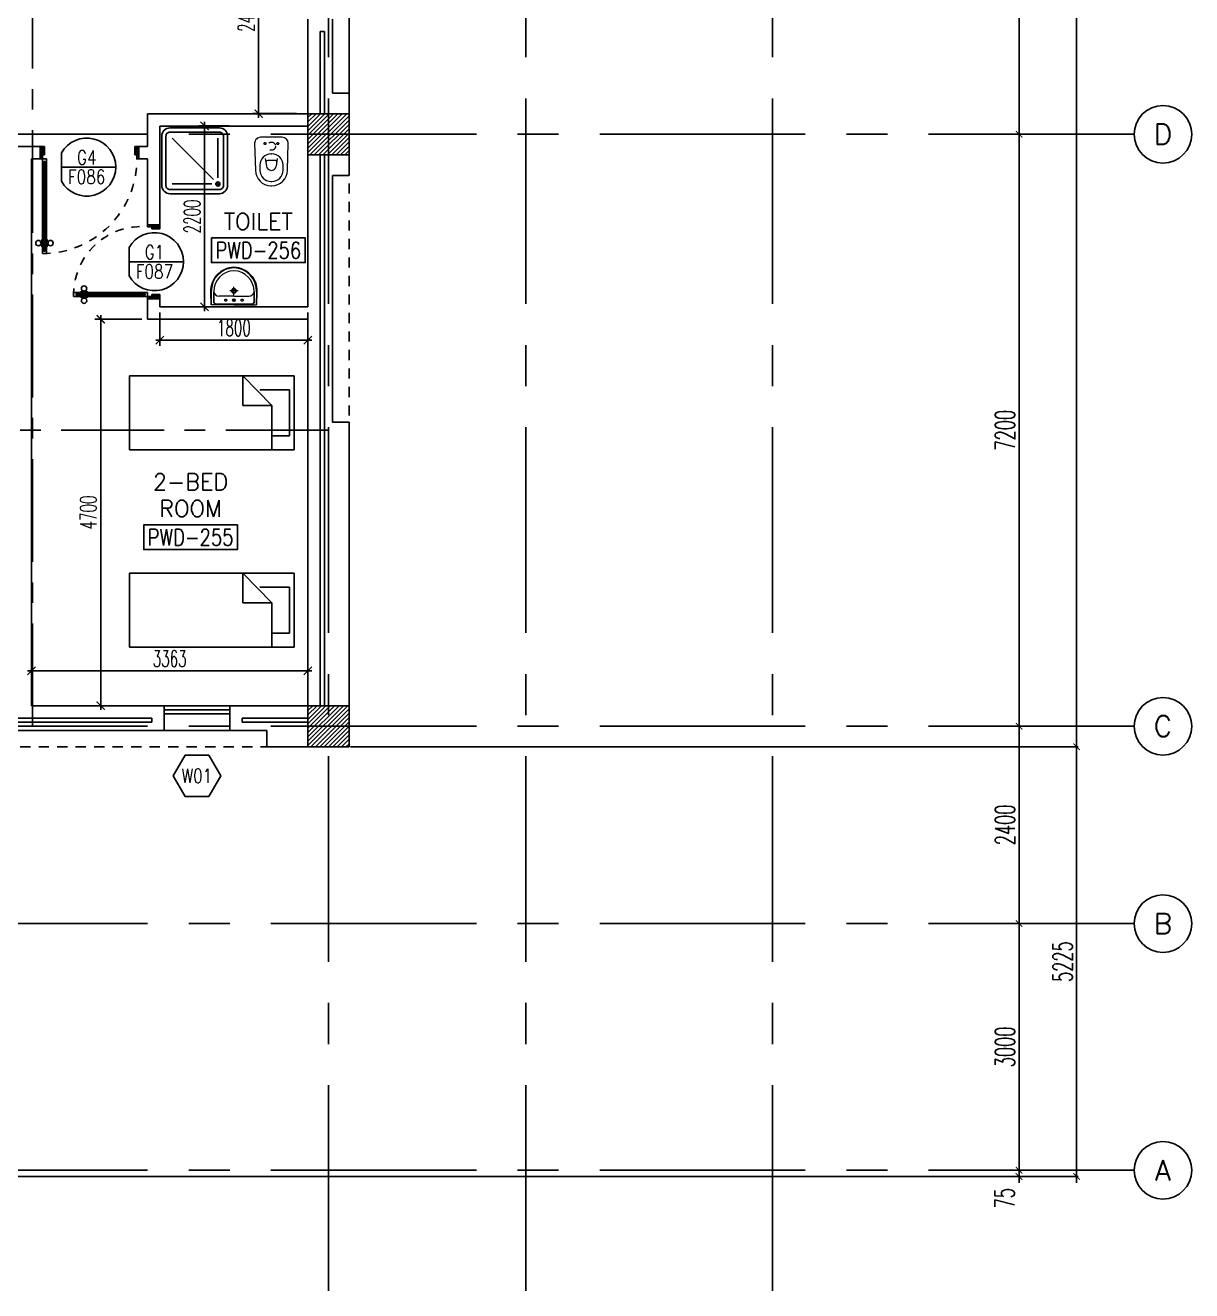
# Model space of a CAD drawing. Extents: x 88852.7 to 88945.7, y 39921.6 to 40001.1.
# Drawn here: x 88931.52 to 88945.71, y 39921.62 to 39937 of the extents above; entities that cross this region are included whole.
import ezdxf
from ezdxf.enums import TextEntityAlignment as Align

# ---------------------------------------------------------------- set-up
doc = ezdxf.new("R2010")
doc.units = 0
doc.header["$MEASUREMENT"] = 0
doc.header["$PDMODE"] = 34
for name, pattern in [('CENTER', [2, 1.25, -0.25, 0.25, -0.25]), ('CENTERX2', [4, 2.5, -0.5, 0.5, -0.5]), ('DASHED', [0.75, 0.5, -0.25]), ('HIDDEN', [0.375, 0.25, -0.125]), ('HIDDEN2', [0.1875, 0.125, -0.0625])]:
    doc.linetypes.add(name, pattern=pattern)
doc.layers.get('0').update_dxf_attribs({"linetype": 'CONTINUOUS'})
doc.layers.get('DEFPOINTS').update_dxf_attribs({"linetype": 'CONTINUOUS'})
for name, color, linetype in [('AX-CR', 2, 'CONTINUOUS'), ('AX-DIM', 4, 'CONTINUOUS'), ('AX-TXT', 2, 'CONTINUOUS'), ('AXES', 11, 'CENTERX2'), ('AXES1', 11, 'CENTER'), ('COL', 2, 'CONTINUOUS'), ('DIM', 4, 'CONTINUOUS'), ('DOOR', 7, 'CONTINUOUS'), ('DOOR-CR', 4, 'CONTINUOUS'), ('DOOR-NO', 3, 'CONTINUOUS'), ('FIX', 3, 'CONTINUOUS'), ('FUR', 4, 'CONTINUOUS'), ('HAT', 8, 'CONTINUOUS'), ('HIDDEN', 9, 'HIDDEN2'), ('INSUL', 4, 'CONTINUOUS'), ('PROJ-L', 3, 'CONTINUOUS'), ('RM-BOX', 4, 'CONTINUOUS'), ('RM-NAME', 2, 'CONTINUOUS'), ('RM-NO', 2, 'CONTINUOUS'), ('WALL', 2, 'CONTINUOUS'), ('WIN', 3, 'CONTINUOUS'), ('WIN-BOX', 3, 'CONTINUOUS'), ('WIN-NO', 5, 'CONTINUOUS')]:
    doc.layers.add(name, color=color, linetype=linetype)
doc.styles.add('ROMANS', font='ROMANS.shx', dxfattribs={"width": 0.6})
doc.dimstyles.new('DIM-OUT', dxfattribs={"dimscale": 0, "dimtxt": 0.24, "dimasz": 0.08, "dimexe": 0.02, "dimexo": 0.02, "dimgap": 0.05, "dimtad": 1, "dimdec": 0, "dimlfac": 1000, "dimzin": 0, "dimdsep": 46, "dimtxsty": 'ROMANS', "dimblk1": 'ARCHTICK', "dimblk2": 'ARCHTICK', "dimsah": 1, "dimcen": 0.01, "dimdle": 0.08, "dimclrd": 4, "dimclre": 4, "dimclrt": 2, "dimadec": 0, "dimazin": 0, "dimtp": 2, "dimtm": 2, "dimtfac": 0.114286, "dimtdec": 0, "dimtix": 1, "dimtmove": 2, "dimatfit": 3, "dimldrblk": 'ARCHTICK', "dimfxl": 0, "dimtolj": 1, "dimtzin": 0, "dimarcsym": 0})
doc.dimstyles.new('STANDARD in', dxfattribs={"dimtxt": 0.2, "dimasz": 0.1, "dimexe": 0.07, "dimexo": 0.07, "dimgap": 0.05, "dimtad": 1, "dimdec": 0, "dimlfac": 1000, "dimzin": 0, "dimdsep": 46, "dimtxsty": 'ROMANS', "dimblk": 'ARCHTICK', "dimcen": 0.05, "dimdle": 0.05, "dimclrd": 4, "dimclre": 4, "dimclrt": 2, "dimadec": 0, "dimazin": 0, "dimtfac": 1, "dimtdec": 0, "dimtmove": 2, "dimatfit": 3, "dimfxl": 0, "dimtolj": 1, "dimtzin": 0, "dimarcsym": 0})

# ---------------------------------------------------------------- blocks, each defined once
blk = doc.blocks.new('_ARCHTICK')
at = {"color": 0, "linetype": 'ByBlock', "const_width": 0.15}
blk.add_lwpolyline([(-0.5, -0.5), (0.5, 0.5)], dxfattribs=at)
blk = doc.blocks.new('*D592')
at = {"layer": 'AX-DIM', "color": 4, "lineweight": -2}
for p, q in [((88944.31, 39928.31), (88944.31, 39922.925)), ((88943.63, 39928.23), (88944.33, 39928.23)), ((88903.54, 39923.005), (88944.33, 39923.005))]:
    blk.add_line(p, q, dxfattribs=at)
at = {"layer": 'DEFPOINTS', "color": 0}
for p in [(88943.61, 39928.23), (88903.52, 39923.005), (88944.31, 39923.005)]:
    blk.add_point(p, dxfattribs=at)
at = {"layer": 'AX-DIM', "color": 4, "lineweight": -2, "xscale": 0.08, "yscale": 0.08, "zscale": 0.08}
for p, rotation in [((88944.31, 39928.23), 90), ((88944.31, 39923.005), 270)]:
    blk.add_blockref('_ARCHTICK', p, dxfattribs=dict(at, rotation=rotation))
at = {"layer": 'AX-DIM', "color": 2, "insert": (88944.14, 39925.617), "char_height": 0.24, "attachment_point": 5, "rotation": 90, "style": 'ROMANS'}
blk.add_mtext('\\A1;5225', dxfattribs=at)
blk = doc.blocks.new('*D718')
at = {"layer": 'AX-DIM', "color": 4, "lineweight": -2}
for p, q in [((88943.23, 39939.28), (88943.63, 39939.28)), ((88943.61, 39939.36), (88943.61, 39935.6)), ((88943.23, 39935.68), (88943.63, 39935.68))]:
    blk.add_line(p, q, dxfattribs=at)
at = {"layer": 'DEFPOINTS', "color": 0}
for p in [(88943.21, 39939.28), (88943.21, 39935.68), (88943.61, 39935.68)]:
    blk.add_point(p, dxfattribs=at)
at = {"layer": 'AX-DIM', "color": 4, "lineweight": -2, "xscale": 0.08, "yscale": 0.08, "zscale": 0.08}
for p, rotation in [((88943.61, 39939.28), 90), ((88943.61, 39935.68), 270)]:
    blk.add_blockref('_ARCHTICK', p, dxfattribs=dict(at, rotation=rotation))
at = {"layer": 'AX-DIM', "color": 2, "insert": (88943.44, 39937.48), "char_height": 0.24, "attachment_point": 5, "rotation": 90, "style": 'ROMANS'}
blk.add_mtext('\\A1;3600', dxfattribs=at)
blk = doc.blocks.new('*D721')
at = {"layer": 'AX-DIM', "color": 4, "lineweight": -2}
for p, q in [((88943.23, 39923.08), (88943.63, 39923.08)), ((88943.61, 39923.08), (88943.61, 39923.16)), ((88943.61, 39923.08), (88943.61, 39923.005)), ((88943.23, 39923.005), (88943.63, 39923.005)), ((88943.61, 39923.005), (88943.61, 39922.925))]:
    blk.add_line(p, q, dxfattribs=at)
at = {"layer": 'DEFPOINTS', "color": 0}
for p in [(88943.21, 39923.08), (88943.21, 39923.005), (88943.61, 39923.005)]:
    blk.add_point(p, dxfattribs=at)
at = {"layer": 'AX-DIM', "color": 4, "lineweight": -2, "xscale": 0.08, "yscale": 0.08, "zscale": 0.08}
for p, rotation in [((88943.61, 39923.08), 270), ((88943.61, 39923.005), 90)]:
    blk.add_blockref('_ARCHTICK', p, dxfattribs=dict(at, rotation=rotation))
at = {"layer": 'AX-DIM', "color": 2, "insert": (88943.435, 39922.74), "char_height": 0.24, "attachment_point": 5, "rotation": 90, "style": 'ROMANS'}
blk.add_mtext('\\A1;75', dxfattribs=at)
blk = doc.blocks.new('*D722')
at = {"layer": 'AX-DIM', "color": 4, "lineweight": -2}
for p, q in [((88943.61, 39926.16), (88943.61, 39923)), ((88943.23, 39926.08), (88943.63, 39926.08)), ((88943.23, 39923.08), (88943.63, 39923.08))]:
    blk.add_line(p, q, dxfattribs=at)
at = {"layer": 'DEFPOINTS', "color": 0}
for p in [(88943.21, 39926.08), (88943.21, 39923.08), (88943.61, 39923.08)]:
    blk.add_point(p, dxfattribs=at)
at = {"layer": 'AX-DIM', "color": 4, "lineweight": -2, "xscale": 0.08, "yscale": 0.08, "zscale": 0.08}
for p, rotation in [((88943.61, 39926.08), 90), ((88943.61, 39923.08), 270)]:
    blk.add_blockref('_ARCHTICK', p, dxfattribs=dict(at, rotation=rotation))
at = {"layer": 'AX-DIM', "color": 2, "insert": (88943.44, 39924.58), "char_height": 0.24, "attachment_point": 5, "rotation": 90, "style": 'ROMANS'}
blk.add_mtext('\\A1;3000', dxfattribs=at)
blk = doc.blocks.new('*D723')
at = {"layer": 'AX-DIM', "color": 4, "lineweight": -2}
for p, q in [((88943.23, 39928.48), (88943.63, 39928.48)), ((88943.61, 39928.56), (88943.61, 39926)), ((88943.23, 39926.08), (88943.63, 39926.08))]:
    blk.add_line(p, q, dxfattribs=at)
at = {"layer": 'DEFPOINTS', "color": 0}
for p in [(88943.21, 39928.48), (88943.21, 39926.08), (88943.61, 39926.08)]:
    blk.add_point(p, dxfattribs=at)
at = {"layer": 'AX-DIM', "color": 4, "lineweight": -2, "xscale": 0.08, "yscale": 0.08, "zscale": 0.08}
for p, rotation in [((88943.61, 39928.48), 90), ((88943.61, 39926.08), 270)]:
    blk.add_blockref('_ARCHTICK', p, dxfattribs=dict(at, rotation=rotation))
at = {"layer": 'AX-DIM', "color": 2, "insert": (88943.44, 39927.28), "char_height": 0.24, "attachment_point": 5, "rotation": 90, "style": 'ROMANS'}
blk.add_mtext('\\A1;2400', dxfattribs=at)
blk = doc.blocks.new('*D724')
at = {"layer": 'AX-DIM', "color": 4, "lineweight": -2}
for p, q in [((88943.23, 39935.68), (88943.63, 39935.68)), ((88943.61, 39935.76), (88943.61, 39928.4)), ((88943.23, 39928.48), (88943.63, 39928.48))]:
    blk.add_line(p, q, dxfattribs=at)
at = {"layer": 'DEFPOINTS', "color": 0}
for p in [(88943.21, 39935.68), (88943.21, 39928.48), (88943.61, 39928.48)]:
    blk.add_point(p, dxfattribs=at)
at = {"layer": 'AX-DIM', "color": 4, "lineweight": -2, "xscale": 0.08, "yscale": 0.08, "zscale": 0.08}
for p, rotation in [((88943.61, 39935.68), 90), ((88943.61, 39928.48), 270)]:
    blk.add_blockref('_ARCHTICK', p, dxfattribs=dict(at, rotation=rotation))
at = {"layer": 'AX-DIM', "color": 2, "insert": (88943.44, 39932.08), "char_height": 0.24, "attachment_point": 5, "rotation": 90, "style": 'ROMANS'}
blk.add_mtext('\\A1;7200', dxfattribs=at)
blk = doc.blocks.new('*D726')
at = {"layer": 'AX-DIM', "color": 4, "lineweight": -2}
for p, q in [((88935.48, 39987.55), (88944.33, 39987.55)), ((88944.31, 39987.63), (88944.31, 39928.15)), ((88935.48, 39928.23), (88944.33, 39928.23))]:
    blk.add_line(p, q, dxfattribs=at)
at = {"layer": 'DEFPOINTS', "color": 0}
for p in [(88935.46, 39987.55), (88935.46, 39928.23), (88944.31, 39928.23)]:
    blk.add_point(p, dxfattribs=at)
at = {"layer": 'AX-DIM', "color": 4, "lineweight": -2, "xscale": 0.08, "yscale": 0.08, "zscale": 0.08}
for p, rotation in [((88944.31, 39987.55), 90), ((88944.31, 39928.23), 270)]:
    blk.add_blockref('_ARCHTICK', p, dxfattribs=dict(at, rotation=rotation))
at = {"layer": 'AX-DIM', "color": 2, "insert": (88944.14, 39957.89), "char_height": 0.24, "attachment_point": 5, "rotation": 90, "style": 'ROMANS'}
blk.add_mtext('\\A1;59320', dxfattribs=at)
blk = doc.blocks.new('*D236')
at = {"layer": 'DEFPOINTS', "color": 0, "linetype": 'ByBlock'}
for p in [(88934.96, 39938.33), (88934.361, 39935.93), (88934.89, 39935.93)]:
    blk.add_point(p, dxfattribs=at)
at = {"layer": 'DIM', "color": 4, "linetype": 'ByBlock', "lineweight": -2}
for p, q in [((88934.89, 39938.33), (88934.291, 39938.33)), ((88934.361, 39938.38), (88934.361, 39935.88)), ((88934.82, 39935.93), (88934.291, 39935.93))]:
    blk.add_line(p, q, dxfattribs=at)
at = {"layer": 'DIM', "color": 4, "linetype": 'ByBlock', "lineweight": -2, "xscale": 0.1, "yscale": 0.1, "zscale": 0.1}
for p, rotation in [((88934.361, 39938.33), 90), ((88934.361, 39935.93), 270)]:
    blk.add_blockref('_ARCHTICK', p, dxfattribs=dict(at, rotation=rotation))
at = {"layer": 'DIM', "color": 2, "linetype": 'ByBlock', "insert": (88934.211, 39937.13), "char_height": 0.2, "attachment_point": 5, "rotation": 90, "style": 'ROMANS'}
blk.add_mtext('\\A1;2400', dxfattribs=at)
blk = doc.blocks.new('*D237')
at = {"layer": 'DEFPOINTS', "color": 0, "linetype": 'ByBlock'}
for p in [(88933.16, 39933.58), (88934.96, 39933.58), (88933.16, 39933.175)]:
    blk.add_point(p, dxfattribs=at)
at = {"layer": 'DIM', "color": 4, "linetype": 'ByBlock', "lineweight": -2}
for p, q in [((88933.16, 39933.51), (88933.16, 39933.105)), ((88934.96, 39933.51), (88934.96, 39933.105)), ((88935.01, 39933.175), (88933.11, 39933.175))]:
    blk.add_line(p, q, dxfattribs=at)
at = {"layer": 'DIM', "color": 4, "linetype": 'ByBlock', "lineweight": -2, "xscale": 0.1, "yscale": 0.1, "zscale": 0.1, "rotation": 180}
blk.add_blockref('_ARCHTICK', (88933.16, 39933.175), dxfattribs=at)
at = {"layer": 'DIM', "color": 4, "linetype": 'ByBlock', "lineweight": -2, "xscale": 0.1, "yscale": 0.1, "zscale": 0.1}
blk.add_blockref('_ARCHTICK', (88934.96, 39933.175), dxfattribs=at)
at = {"layer": 'DIM', "color": 2, "linetype": 'ByBlock', "insert": (88934.06, 39933.325), "char_height": 0.2, "attachment_point": 5, "style": 'ROMANS'}
blk.add_mtext('\\A1;1800', dxfattribs=at)
blk = doc.blocks.new('*D238')
at = {"layer": 'DEFPOINTS', "color": 0, "linetype": 'ByBlock'}
for p in [(88933.01, 39933.43), (88932.44, 39928.73), (88933.01, 39928.73)]:
    blk.add_point(p, dxfattribs=at)
at = {"layer": 'DIM', "color": 4, "linetype": 'ByBlock', "lineweight": -2}
for p, q in [((88932.94, 39933.43), (88932.37, 39933.43)), ((88932.44, 39933.48), (88932.44, 39928.68)), ((88932.94, 39928.73), (88932.37, 39928.73))]:
    blk.add_line(p, q, dxfattribs=at)
at = {"layer": 'DIM', "color": 4, "linetype": 'ByBlock', "lineweight": -2, "xscale": 0.1, "yscale": 0.1, "zscale": 0.1}
for p, rotation in [((88932.44, 39933.43), 90), ((88932.44, 39928.73), 270)]:
    blk.add_blockref('_ARCHTICK', p, dxfattribs=dict(at, rotation=rotation))
at = {"layer": 'DIM', "color": 2, "linetype": 'ByBlock', "insert": (88932.29, 39931.08), "char_height": 0.2, "attachment_point": 5, "rotation": 90, "style": 'ROMANS'}
blk.add_mtext('\\A1;4700', dxfattribs=at)
blk = doc.blocks.new('*D665')
at = {"layer": 'DEFPOINTS', "color": 0, "linetype": 'ByBlock'}
for p in [(88934.074, 39935.78), (88933.703, 39933.58), (88934.074, 39933.58)]:
    blk.add_point(p, dxfattribs=at)
at = {"layer": 'DIM', "color": 4, "linetype": 'ByBlock', "lineweight": -2}
for p, q in [((88934.004, 39935.78), (88933.633, 39935.78)), ((88933.703, 39935.83), (88933.703, 39933.53)), ((88934.004, 39933.58), (88933.633, 39933.58))]:
    blk.add_line(p, q, dxfattribs=at)
at = {"layer": 'DIM', "color": 4, "linetype": 'ByBlock', "lineweight": -2, "xscale": 0.1, "yscale": 0.1, "zscale": 0.1}
for p, rotation in [((88933.703, 39935.78), 90), ((88933.703, 39933.58), 270)]:
    blk.add_blockref('_ARCHTICK', p, dxfattribs=dict(at, rotation=rotation))
at = {"layer": 'DIM', "color": 2, "linetype": 'ByBlock', "insert": (88933.553, 39934.68), "char_height": 0.2, "attachment_point": 5, "rotation": 90, "style": 'ROMANS'}
blk.add_mtext('\\A1;2200', dxfattribs=at)
blk = doc.blocks.new('*D239')
at = {"layer": 'DEFPOINTS', "color": 0, "linetype": 'ByBlock'}
for p in [(88931.598, 39929.153), (88931.598, 39928.965), (88934.96, 39928.965)]:
    blk.add_point(p, dxfattribs=at)
at = {"layer": 'DIM', "color": 4, "linetype": 'ByBlock', "lineweight": -2}
for p, q in [((88931.598, 39929.035), (88931.598, 39929.223)), ((88934.96, 39929.035), (88934.96, 39929.223)), ((88935.01, 39929.153), (88931.548, 39929.153))]:
    blk.add_line(p, q, dxfattribs=at)
at = {"layer": 'DIM', "color": 4, "linetype": 'ByBlock', "lineweight": -2, "xscale": 0.1, "yscale": 0.1, "zscale": 0.1, "rotation": 180}
blk.add_blockref('_ARCHTICK', (88931.598, 39929.153), dxfattribs=at)
at = {"layer": 'DIM', "color": 4, "linetype": 'ByBlock', "lineweight": -2, "xscale": 0.1, "yscale": 0.1, "zscale": 0.1}
blk.add_blockref('_ARCHTICK', (88934.96, 39929.153), dxfattribs=at)
at = {"layer": 'DIM', "color": 2, "linetype": 'ByBlock', "insert": (88933.279, 39929.303), "char_height": 0.2, "attachment_point": 5, "style": 'ROMANS'}
blk.add_mtext('\\A1;3363', dxfattribs=at)
blk = doc.blocks.new('WC1')
at = {"layer": 'FIX', "lineweight": 20}
for p, q in [((-210, 204), (-538, 194)), ((-727, 5), (-727, -5)), ((-674, 5), (-674, -5)), ((-534, 24), (-540, 0)), ((-540, 0), (-534, -24)), ((-475, 141), (-538, 141)), ((-395, 76), (-490, 60)), ((-339, 5), (-339, -5)), ((-137, 0), (-137, 131)), ((-137, -131), (-137, 0)), ((-538, -141), (-475, -141)), ((-490, -60), (-395, -76)), ((-538, -194), (-210, -204)), ((-213, -204), (-210, -204))]:
    blk.add_line(p, q, dxfattribs=at)
at = {"layer": 'FIX', "linetype": 'Continuous', "lineweight": 20}
blk.add_line((-420, -47), (-420, 45), dxfattribs=at)
at = {"layer": 'FIX', "linetype": 'HIDDEN2', "lineweight": 20, "ltscale": 0.3}
blk.add_circle((-245, 0), 49.8, dxfattribs=at)
at = {"layer": 'FIX', "linetype": 'HIDDEN', "lineweight": 20, "ltscale": 0.05}
for centre in [(-213, 78), (-213, -77)]:
    blk.add_circle(centre, 11.6, dxfattribs=at)
at = {"layer": 'FIX', "lineweight": 20}
for centre, radius, start, end in [((-538, 5), 189, 90, 180), ((-210, 131), 73, 360, 90), ((-538, 5), 136, 90, 180), ((-473, -7), 68.2, 128.9242, 152.8468), ((-464, -18), 82, 108.496, 128.9242), ((-475, 5), 136, 360, 90), ((-538, -5), 189, 180, 270), ((-538, -5), 136, 180, 270), ((-473, 7), 68.2, 207.1532, 231.0758), ((-464, 18), 82, 231.0758, 251.504), ((-475, -5), 136, 270, 0), ((-210, -131), 73, 270, 0)]:
    blk.add_arc(centre, radius, start, end, dxfattribs=at)
at = {"layer": 'FIX', "linetype": 'Continuous', "lineweight": 20}
for centre, start, end in [((-443, 46), 357.6662, 91.6121), ((-442, -46), 268.3879, 2.3338)]:
    blk.add_arc(centre, 22.3, start, end, dxfattribs=at)
blk = doc.blocks.new('SHR1')
at = {"layer": 'FIX'}
for p, q in [((-196, 196), (-700, 700)), ((-143, 218), (-143, 700)), ((-218, 143), (-700, 143))]:
    blk.add_line(p, q, dxfattribs=at)
for points in [[(-825, 125), (-825, 725, -0.414214), (-725, 825), (-125, 825, -0.414214), (-25, 725), (-25, 125, -0.414214), (-125, 25), (-725, 25, -0.414214)], [(-775, 125), (-775, 725, -0.414214), (-725, 775), (-125, 775, -0.414214), (-75, 725), (-75, 125, -0.414214), (-125, 75), (-725, 75, -0.414214)]]:
    blk.add_lwpolyline(points, format="xyb", close=True, dxfattribs=at)
for radius in [25, 15]:
    blk.add_circle((-143, 143), radius, dxfattribs=at)
blk = doc.blocks.new('LAV1')
at = {"layer": 'FIX', "linetype": 'ByBlock', "ltscale": 0.3}
for p, q in [((-280, 210), (-275, 50)), ((-245, 210), (-245, 85)), ((245, 210), (245, 85)), ((280, 210), (275, 50)), ((0, 60), (-220, 60)), ((0, 60), (220, 60))]:
    blk.add_line(p, q, dxfattribs=at)
at = {"layer": 'FIX', "linetype": 'Continuous', "lineweight": 20}
for p, q in [((-275, 210), (-275, 50)), ((0, 155), (-181, 155)), ((0, 155), (181, 155)), ((275, 210), (275, 50)), ((0, 50), (-275, 50)), ((0, 50), (-252, 50)), ((0, 50), (275, 50)), ((0, 50), (252, 50))]:
    blk.add_line(p, q, dxfattribs=at)
at = {"layer": 'FIX', "linetype": 'DASHED', "lineweight": 20, "ltscale": 0.05}
for p, q in [((50, 220), (-50, 220)), ((0, 170), (0, 270)), ((0, 170), (0, 270))]:
    blk.add_line(p, q, dxfattribs=at)
at = {"layer": 'FIX', "lineweight": 20}
for p, q in [((16, 107), (-15, 107)), ((0, 92), (0, 123))]:
    blk.add_line(p, q, dxfattribs=at)
for centre, radius in [((0, 220), 29.5), ((0, 220), 22.5), ((0, 107), 15.5)]:
    blk.add_circle(centre, radius, dxfattribs=at)
at = {"layer": 'FIX', "linetype": 'HIDDEN', "lineweight": 20, "ltscale": 0.05}
for centre in [(-100, 107), (100, 107)]:
    blk.add_circle(centre, 12.4, dxfattribs=at)
at = {"layer": 'FIX', "linetype": 'ByBlock', "ltscale": 0.3}
for centre, radius, start, end in [((7, 220), 287, 91.3776, 182.0064), ((-7, 220), 287, 357.9936, 88.6224), ((-220, 85), 24.9, 179.7021, 269.9486), ((220, 85), 24.9, 270.0514, 0.2979)]:
    blk.add_arc(centre, radius, start, end, dxfattribs=at)
at = {"layer": 'FIX', "linetype": 'Continuous', "lineweight": 20}
for centre, radius, start, end in [((8, 217), 283, 91.6988, 181.351), ((8, 212), 253, 91.7328, 180.4884), ((-8, 217), 283, 358.649, 88.3012), ((-8, 212), 253, 359.5116, 88.2672), ((-179, 222), 66.9, 190.2006, 268.0786), ((179, 222), 66.9, 271.9214, 349.7994)]:
    blk.add_arc(centre, radius, start, end, dxfattribs=at)
blk = doc.blocks.new('DD1')
at = {"layer": 'DOOR-CR'}
blk.add_line((-308, 0), (353, 0), dxfattribs=at)
blk.add_lwpolyline([(-308, -173, 3.820224), (-308, 173)], format="xyb", close=True, dxfattribs=at)
at = {"layer": 'DOOR-NO', "style": 'ROMANS', "width": 0.8}
for tag, p in [('G', (0, 142)), ('000', (0, -141))]:
    blk.add_attdef(tag, text='', height=204, dxfattribs=at).set_placement(p, align=Align.MIDDLE)
blk = doc.blocks.new('DOOR90')
at = {"layer": 'DOOR', "linetype": 'ByBlock'}
for p, q in [((0, 0), (-150, 0)), ((-200, -25), (-1000, -25)), ((-200, -42), (-1000, -42)), ((-200, -58), (-1000, -58)), ((-1000, -75), (-200, -75))]:
    blk.add_line(p, q, dxfattribs=at)
at = {"layer": 'DOOR', "color": 0, "linetype": 'ByBlock'}
for p, q in [((-150, 0), (-150, -25)), ((-150, 0), (0, 0)), ((0, -50), (0, 0)), ((-1050, -25), (-1050, -75)), ((-1050, -75), (-1050, -25)), ((-1000, -25), (-1050, -25)), ((-1000, -75), (-1050, -75)), ((-1020, -42), (-1020, -58)), ((-1000, -42), (-1020, -42)), ((-1000, -58), (-1020, -58)), ((-1000, -25), (-1000, -42)), ((-1000, -58), (-1000, -75)), ((-968, -25), (-968, -18)), ((-878, -18), (-968, -18)), ((-968, -75), (-968, -82)), ((-878, -82), (-968, -82)), ((-955, -18), (-955, -9)), ((-955, -9), (-890, -9)), ((-955, -18), (-890, -18)), ((-955, -82), (-955, -91)), ((-955, -82), (-890, -82)), ((-955, -91), (-890, -91)), ((-890, -18), (-890, -9)), ((-890, -82), (-890, -91)), ((-878, -25), (-878, -18)), ((-878, -75), (-878, -82)), ((-200, -42), (-200, -25)), ((-200, -25), (-150, -25)), ((-180, -42), (-200, -42)), ((-200, -75), (-200, -58)), ((-200, -58), (-180, -58)), ((-150, -75), (-200, -75)), ((-180, -58), (-180, -42)), ((-150, -75), (-150, -25)), ((-150, -25), (-100, -25)), ((-100, -25), (-100, -50)), ((-100, -50), (0, -50)), ((-150, -900), (-150, -875)), ((-150, -875), (-100, -875)), ((0, -900), (-150, -900)), ((-150, -900), (0, -900)), ((-100, -850), (0, -850)), ((-100, -875), (-100, -850)), ((0, -850), (0, -900))]:
    blk.add_line(p, q, dxfattribs=at)
at = {"layer": 'DOOR', "color": 9, "linetype": 'ByBlock'}
for p, q in [((0, -50), (-114, 0)), ((0, -50), (-40, 0)), ((0, -50), (-100, -37)), ((0, -850), (-114, -900)), ((0, -850), (-100, -863)), ((0, -850), (-40, -900))]:
    blk.add_line(p, q, dxfattribs=at)
at = {"layer": 'DOOR', "color": 0, "linetype": 'ByBlock'}
for centre in [(-923, 24), (-923, -124)]:
    blk.add_circle(centre, 32.4, dxfattribs=at)
at = {"layer": 'DOOR', "color": 9, "linetype": 'ByBlock'}
for centre, radius, start, end in [((0, -50), 74.4, 137.7764, 180), ((0, -50), 54.4, 113.2074, 180), ((0, -50), 154, 161.1053, 166.2858), ((0, -50), 134, 158.1598, 169.28), ((0, -50), 114, 154.0838, 167.3774), ((0, -50), 94.4, 148.0182, 180), ((0, -50), 34.4, 90, 180), ((0, -50), 14.4, 90, 180), ((0, -850), 154, 193.7142, 198.8947), ((0, -850), 134, 190.72, 201.8402), ((0, -850), 94.4, 180, 211.9818), ((0, -850), 74.4, 180, 222.2236), ((0, -850), 54.4, 180, 246.7926), ((0, -850), 34.4, 180, 270), ((0, -850), 14.4, 180, 270)]:
    blk.add_arc(centre, radius, start, end, dxfattribs=at)
at = {"layer": 'DOOR', "linetype": 'HIDDEN', "ltscale": 0.5}
blk.add_arc((-222, -50), 828, 178.2701, 275.003, dxfattribs=at)
blk = doc.blocks.new('DOOR100')
at = {"layer": 'DOOR', "color": 0, "linetype": 'ByBlock'}
for p, q in [((-76, 1251), (-76, 1301)), ((-76, 1301), (-26, 1301)), ((-26, 1301), (-76, 1301)), ((-59, 1251), (-76, 1251)), ((-59, 1251), (-59, 1271)), ((-43, 1271), (-59, 1271)), ((-43, 1251), (-43, 1271)), ((-26, 1251), (-43, 1251)), ((-26, 1251), (-26, 1301)), ((-92, 1206), (-92, 1141)), ((-83, 1206), (-92, 1206)), ((-83, 1141), (-92, 1141)), ((-83, 1129), (-83, 1219)), ((-76, 1219), (-83, 1219)), ((-83, 1206), (-83, 1141)), ((-76, 1129), (-83, 1129)), ((-26, 1219), (-19, 1219)), ((-26, 1129), (-19, 1129)), ((-19, 1129), (-19, 1219)), ((-19, 1206), (-19, 1141)), ((-19, 1206), (-10, 1206)), ((-19, 1141), (-10, 1141)), ((-10, 1206), (-10, 1141)), ((-76, 200), (-59, 200)), ((-76, 150), (-76, 200)), ((-59, 200), (-59, 180)), ((-59, 180), (-43, 180)), ((-43, 200), (-26, 200)), ((-43, 180), (-43, 200)), ((-26, 200), (-26, 150)), ((-1201, 0), (-1201, 150)), ((-1201, 150), (-1176, 150)), ((-1201, 150), (-1201, 0)), ((-1151, 0), (-1201, 0)), ((-1176, 150), (-1176, 100)), ((-1176, 100), (-1151, 100)), ((-1151, 100), (-1151, 0)), ((-76, 150), (-26, 150)), ((-51, 100), (-51, 0)), ((-26, 100), (-51, 100)), ((-51, 0), (-1, 0)), ((-1, 150), (-26, 150)), ((-26, 150), (-26, 100)), ((-1, 150), (-1, 0))]:
    blk.add_line(p, q, dxfattribs=at)
at = {"layer": 'DOOR', "linetype": 'ByBlock'}
for p, q in [((-76, 1251), (-76, 200)), ((-59, 200), (-59, 1251)), ((-43, 200), (-43, 1251)), ((-26, 200), (-26, 1251))]:
    blk.add_line(p, q, dxfattribs=at)
at = {"layer": 'DOOR', "color": 9, "linetype": 'ByBlock'}
for p, q in [((-1151, 0), (-1201, 114)), ((-1151, 0), (-1201, 40)), ((-1151, 0), (-1164, 100)), ((-51, 0), (-1, 114)), ((-51, 0), (-38, 100)), ((-51, 0), (-1, 40))]:
    blk.add_line(p, q, dxfattribs=at)
at = {"layer": 'DOOR', "color": 0, "linetype": 'ByBlock'}
for centre in [(-125, 1174), (22, 1174)]:
    blk.add_circle(centre, 32.4, dxfattribs=at)
at = {"layer": 'DOOR', "linetype": 'HIDDEN', "ltscale": 0.5}
blk.add_arc((-27, 152), 1149, 89.961, 180.0931, dxfattribs=at)
at = {"layer": 'DOOR', "color": 9, "linetype": 'ByBlock'}
for centre, radius, start, end in [((-1151, 0), 154, 103.7142, 108.8947), ((-1151, 0), 134, 100.72, 111.8402), ((-1151, 0), 94.4, 90, 121.9818), ((-1151, 0), 74.4, 90, 132.2236), ((-1151, 0), 54.4, 90, 156.7926), ((-1151, 0), 34.4, 90, 180), ((-1151, 0), 14.4, 90, 180), ((-51, 0), 94.4, 58.0182, 90), ((-51, 0), 74.4, 47.7764, 90), ((-51, 0), 54.4, 23.2074, 90), ((-51, 0), 34.4, 0, 90), ((-51, 0), 14.4, 0, 90), ((-51, 0), 134, 68.1598, 79.28), ((-51, 0), 114, 64.0838, 77.3774), ((-51, 0), 154, 71.1053, 76.2858)]:
    blk.add_arc(centre, radius, start, end, dxfattribs=at)
blk = doc.blocks.new('RM1')
at = {"layer": 'RM-BOX'}
blk.add_lwpolyline([(570, -200), (-570, -200), (-570, -500), (570, -500)], close=True, dxfattribs=at)
at = {"layer": 'RM-NAME', "style": 'ROMANS'}
for tag, p in [('ROOMNAME1', (0, 324)), ('ROOMNAME2', (0, 0))]:
    blk.add_attdef(tag, text='', height=200, dxfattribs=at).set_placement(p, align=Align.MIDDLE)
at = {"layer": 'RM-NO', "style": 'ROMANS', "width": 0.8}
blk.add_attdef('ROOMNO', text='', height=200, dxfattribs=at).set_placement((0, -350), align=Align.MIDDLE)
blk = doc.blocks.new('AH20A')
at = {"layer": 'FUR'}
for p, q in [((0, 0.5), (0, -0.5)), ((1, 0.5), (0, 0.5)), ((0.1358, 0.5), (0.1358, -0.0987)), ((1, -0.5), (1, 0.5)), ((0.1358, 0.3112), (0.0277, 0.3112)), ((0.0277, 0.3112), (0.0277, -0.3087)), ((0.1358, -0.0987), (0.3125, -0.5)), ((0.1358, -0.0987), (0.3125, -0.0987)), ((0.3125, -0.5), (0.3125, -0.0987)), ((0.0277, -0.3087), (0.2076, -0.3087)), ((0, -0.5), (1, -0.5))]:
    blk.add_line(p, q, dxfattribs=at)
blk = doc.blocks.new('*X103')
at = {"color": 0}
for p, q in [((253129, 125478), (253600, 125950)), ((253129, 125531), (253547, 125950)), ((253129, 125584), (253494, 125950)), ((253129, 125637), (253441, 125950)), ((253129, 125690), (253388, 125950)), ((253129, 125743), (253335, 125950)), ((253129, 125796), (253282, 125950)), ((253129, 125849), (253229, 125950)), ((253129, 125902), (253176, 125950)), ((253153, 125450), (253629, 125925)), ((253206, 125450), (253629, 125872)), ((253259, 125450), (253629, 125819)), ((253312, 125450), (253629, 125766)), ((253365, 125450), (253629, 125713)), ((253418, 125450), (253629, 125660)), ((253471, 125450), (253629, 125607)), ((253524, 125450), (253629, 125554)), ((253577, 125450), (253629, 125501))]:
    blk.add_line(p, q, dxfattribs=at)
blk = doc.blocks.new('COL50')
at = {"layer": 'COL'}
blk.add_lwpolyline([(-250, 250), (-250, -250), (250, -250), (250, 250)], close=True, dxfattribs=at)
blk = doc.blocks.new('*X104')
at = {"color": 0}
for p, q in [((253129, 118266), (253613, 118750)), ((253129, 118319), (253560, 118750)), ((253129, 118372), (253507, 118750)), ((253129, 118425), (253454, 118750)), ((253129, 118478), (253401, 118750)), ((253129, 118531), (253348, 118750)), ((253129, 118584), (253294, 118750)), ((253129, 118637), (253241, 118750)), ((253129, 118690), (253188, 118750)), ((253129, 118743), (253135, 118750)), ((253166, 118250), (253629, 118713)), ((253219, 118250), (253629, 118660)), ((253272, 118250), (253629, 118607)), ((253325, 118250), (253629, 118553)), ((253378, 118250), (253629, 118500)), ((253431, 118250), (253629, 118447)), ((253484, 118250), (253629, 118394)), ((253537, 118250), (253629, 118341)), ((253590, 118250), (253629, 118288))]:
    blk.add_line(p, q, dxfattribs=at)
blk = doc.blocks.new('WW1')
at = {"layer": 'WIN-BOX'}
blk.add_lwpolyline([(144, -250), (289, 0), (144, 250), (-144, 250), (-289, 0), (-144, -250)], close=True, dxfattribs=at)
at = {"layer": 'WIN-NO', "style": 'ROMANS', "width": 0.8}
blk.add_attdef('W00', text='', height=170, dxfattribs=at).set_placement((0, 0), align=Align.MIDDLE)
blk = doc.blocks.new('AXR')
at = {"layer": 'AX-CR'}
blk.add_circle((350, 0), 350, dxfattribs=at)
at = {"layer": 'AX-TXT', "style": 'ROMANS'}
blk.add_attdef('AX', text='', height=250, dxfattribs=at).set_placement((350, 0), align=Align.MIDDLE)

msp = doc.modelspace()

# ---------------------------------------------------------------- linework, layer by layer
at = {"layer": 'AXES'}
for p, q in [((88935.2103, 39921.6153), (88935.2103, 40000.4279)), ((88937.6103, 39921.6153), (88937.6103, 40000.4279)), ((88940.6103, 39921.6153), (88940.6103, 40000.4279)), ((88945.0103, 39935.6796), (88876.9703, 39935.6796)), ((88945.0103, 39928.4796), (88876.9703, 39928.4796)), ((88945.0103, 39926.0796), (88876.9703, 39926.0796)), ((88945.0103, 39923.0796), (88876.9703, 39923.0796))]:
    msp.add_line(p, q, dxfattribs=at)
at = {"layer": 'AXES1'}
for p, q in [((88931.6103, 39928.4796), (88931.6103, 39987.2996)), ((88935.2103, 39932.0796), (88892.9203, 39932.0796))]:
    msp.add_line(p, q, dxfattribs=at)
at = {"layer": 'HIDDEN'}
for p, q in [((88935.4603, 39987.0576), (88935.4603, 39928.7296)), ((88903.1103, 39928.2296), (88934.9603, 39928.2296))]:
    msp.add_line(p, q, dxfattribs=at)
at = {"layer": 'INSUL'}
for p, q in [((88935.1103, 39936.9296), (88935.1103, 39935.9296)), ((88935.1603, 39936.9296), (88935.1103, 39936.9296)), ((88935.1603, 39936.9296), (88935.1603, 39935.9296)), ((88935.1103, 39935.4296), (88935.1103, 39928.7296)), ((88935.1603, 39935.4296), (88935.1603, 39928.7296)), ((88933.0603, 39928.5796), (88930.1603, 39928.5796)), ((88933.0603, 39928.5296), (88930.1603, 39928.5296)), ((88933.0603, 39928.5296), (88933.0603, 39928.5796)), ((88934.1603, 39928.5296), (88934.1603, 39928.5796)), ((88934.1603, 39928.5796), (88934.9603, 39928.5796)), ((88934.1603, 39928.5296), (88934.9603, 39928.5296))]:
    msp.add_line(p, q, dxfattribs=at)
at = {"layer": 'PROJ-L'}
msp.add_line((88935.4603, 39942.6296), (88935.4603, 39935.9296), dxfattribs=at)
at = {"layer": 'WALL'}
for p, q in [((88934.9603, 39935.9296), (88934.9603, 39937.0796)), ((88935.2603, 39936.1796), (88935.2603, 39937.0796)), ((88935.4603, 39936.1796), (88935.2603, 39936.1796)), ((88935.4603, 39936.1796), (88935.4603, 39935.1796)), ((88933.0103, 39935.9296), (88933.0103, 39935.5296)), ((88933.1603, 39935.7796), (88933.1603, 39934.5796)), ((88931.5978, 39935.3796), (88931.5978, 39928.7296)), ((88933.0103, 39935.3796), (88933.0103, 39934.5796)), ((88934.9603, 39933.5796), (88934.9603, 39935.4296)), ((88935.2603, 39932.1796), (88935.2603, 39935.1796)), ((88935.4603, 39935.1796), (88935.2603, 39935.1796)), ((88933.0103, 39934.5796), (88933.1603, 39934.5796)), ((88933.0103, 39933.6796), (88933.1603, 39933.6796)), ((88933.0103, 39933.6796), (88933.0103, 39933.4296)), ((88933.1603, 39933.6796), (88933.1603, 39933.5796)), ((88933.1603, 39933.5796), (88934.9603, 39933.5796)), ((88933.0103, 39933.4296), (88934.9603, 39933.4296)), ((88934.9603, 39928.7296), (88934.9603, 39933.4296)), ((88935.4603, 39932.1796), (88935.2603, 39932.1796)), ((88935.4603, 39928.2296), (88935.4603, 39932.1796)), ((88933.2103, 39928.7296), (88931.5978, 39928.7296)), ((88933.2103, 39928.4296), (88933.2103, 39928.7296)), ((88934.0103, 39928.4296), (88934.0103, 39928.7296)), ((88934.9603, 39928.7296), (88934.0103, 39928.7296)), ((88933.2103, 39928.4296), (88930.0103, 39928.4296)), ((88934.4603, 39928.4296), (88934.0103, 39928.4296)), ((88934.4603, 39928.2296), (88934.4603, 39928.4296)), ((88935.4603, 39928.2296), (88934.4603, 39928.2296))]:
    msp.add_line(p, q, dxfattribs=at)
at = {"layer": 'WALL', "linetype": 'ByBlock'}
for p, q in [((88934.9603, 39935.9296), (88933.0103, 39935.9296)), ((88933.1603, 39935.7796), (88934.9603, 39935.7796)), ((88933.1603, 39935.7796), (88934.9603, 39935.7796)), ((88931.704, 39935.5296), (88931.3415, 39935.5296)), ((88933.0103, 39935.5296), (88932.904, 39935.5296)), ((88931.704, 39935.3796), (88931.5978, 39935.3796)), ((88933.0103, 39935.3796), (88932.904, 39935.3796))]:
    msp.add_line(p, q, dxfattribs=at)
at = {"layer": 'WALL', "color": 2, "linetype": 'ByBlock'}
for p, q in [((88931.704, 39935.5296), (88931.704, 39935.3796)), ((88932.904, 39935.5296), (88932.904, 39935.3796))]:
    msp.add_line(p, q, dxfattribs=at)
at = {"layer": 'WALL', "linetype": 'ByBlock', "ltscale": 0.3}
for points in [[(88934.9603, 39935.4296), (88935.4603, 39935.4296), (88935.4603, 39935.9296), (88934.9603, 39935.9296)], [(88934.9603, 39928.2296), (88935.4603, 39928.2296), (88935.4603, 39928.7296), (88934.9603, 39928.7296)], [(88934.9603, 39928.2296), (88935.4603, 39928.2296), (88935.4603, 39928.7296), (88934.9603, 39928.7296)]]:
    msp.add_lwpolyline(points, close=True, dxfattribs=at)
at = {"layer": 'WIN'}
for p, q in [((88933.2103, 39928.7296), (88934.0103, 39928.7296)), ((88933.2103, 39928.6796), (88934.0103, 39928.6796)), ((88933.2103, 39928.6296), (88934.0103, 39928.6296)), ((88933.2103, 39928.4296), (88934.0103, 39928.4296))]:
    msp.add_line(p, q, dxfattribs=at)

# ---------------------------------------------------------------- block references
at = {"layer": 'AXES', "xscale": 0.001, "yscale": 0.001, "zscale": 0.001}
for p, values in [((88945.0103, 39935.6796), {'AX': 'D'}), ((88945.0103, 39928.4796), {'AX': 'C'}), ((88945.0103, 39926.0796), {'AX': 'B'}), ((88945.0103, 39923.0796), {'AX': 'A'})]:
    msp.add_blockref('AXR', p, dxfattribs=at).add_auto_attribs(values)
at = {"layer": 'COL', "zscale": 0.001}
for p, xscale, yscale in [((88935.2103, 39935.6796), -0.001, 0.001), ((88935.2103, 39928.4796), -0.001, 0.001), ((88935.2103, 39928.4796), -0.001000000047497451, 0.0009999999892897904)]:
    msp.add_blockref('COL50', p, dxfattribs=dict(at, xscale=xscale, yscale=yscale))
at = {"layer": 'DOOR', "color": 0, "linetype": 'ByBlock', "yscale": 0.001, "zscale": 0.001, "rotation": 180}
for name, p, xscale in [('DOOR100', (88931.704, 39935.5296), 0.001), ('DOOR90', (88933.1603, 39933.6796), -0.001)]:
    msp.add_blockref(name, p, dxfattribs=dict(at, xscale=xscale))
at = {"layer": 'DOOR-NO'}
ref = msp.add_blockref('DD1', (88932.2699, 39935.2801), dxfattribs=dict(at, xscale=0.001, yscale=0.001, zscale=0.001))
ref.add_attrib('G', 'G4', dxfattribs={"height": 0.17, "style": 'ROMANS', "width": 0.8}).set_placement((88932.2699, 39935.398), align=Align.MIDDLE)
ref.add_attrib('000', 'F086', dxfattribs={"height": 0.17, "style": 'ROMANS', "width": 0.8}).set_placement((88932.2699, 39935.1622), align=Align.MIDDLE)
ref = msp.add_blockref('DD1', (88933.0939, 39934.1295), dxfattribs=dict(at, xscale=0.001, yscale=0.001, zscale=0.001))
ref.add_attrib('G', 'G1', dxfattribs={"height": 0.17, "style": 'ROMANS', "width": 0.8}).set_placement((88933.0939, 39934.2474), align=Align.MIDDLE)
ref.add_attrib('000', 'F087', dxfattribs={"height": 0.17, "style": 'ROMANS', "width": 0.8}).set_placement((88933.0939, 39934.0116), align=Align.MIDDLE)
at = {"layer": 'FIX'}
for name, p, xscale, yscale, zscale, rotation in [('SHR1', (88934.0083, 39934.9316), -0.001, 0.001, 0.001, 90), ('WC1', (88934.5163, 39935.7796), 0.001, 0.001, 0.001, 90), ('AH20A', (88934.792, 39932.2915), 2, 0.9, 2, 180), ('AH20A', (88934.792, 39929.8927), 2, 0.9, 2, 180)]:
    msp.add_blockref(name, p, dxfattribs=dict(at, xscale=xscale, yscale=yscale, zscale=zscale, rotation=rotation))
at = {"layer": 'FIX', "linetype": 'ByBlock', "ltscale": 0.3, "xscale": 0.001, "yscale": 0.001, "zscale": 0.001}
msp.add_blockref('LAV1', (88934.0603, 39933.5546), dxfattribs=at)
at = {"layer": 'HAT', "xscale": 0.001, "yscale": 0.001, "zscale": 0.001}
for name in ['*X103', '*X104']:
    msp.add_blockref(name, (88681.8317, 39809.9798), dxfattribs=at)
at = {"layer": 'RM-NAME'}
ref = msp.add_blockref('RM1', (88934.3569, 39934.6187), dxfattribs=dict(at, xscale=-0.001, yscale=0.001, zscale=0.001))
ref.add_attrib('ROOMNO', 'PWD-256', dxfattribs={"layer": 'RM-NO', "height": 0.2, "style": 'ROMANS', "width": 0.8}).set_placement((88934.3569, 39934.2687), align=Align.MIDDLE)
ref.add_attrib('ROOMNAME2', 'TOILET', dxfattribs={"height": 0.2, "style": 'ROMANS'}).set_placement((88934.3569, 39934.6187), align=Align.MIDDLE)
at = {"layer": 'RM-NAME', "xscale": 0.001, "yscale": 0.001, "zscale": 0.001}
msp.add_blockref('RM1', (88933.5332, 39931.128), dxfattribs=at).add_auto_attribs({'ROOMNO': 'PWD-255', 'ROOMNAME2': 'ROOM', 'ROOMNAME1': '2-BED'})
at = {"layer": 'WIN-NO'}
ref = msp.add_blockref('WW1', (88933.6103, 39927.8765), dxfattribs=dict(at, xscale=-0.001, yscale=0.001, zscale=0.001, rotation=180))
ref.add_attrib('W00', 'W01', dxfattribs={"height": 0.17, "style": 'ROMANS', "width": 0.8}).set_placement((88933.6103, 39927.8765), align=Align.MIDDLE)

# ---------------------------------------------------------------- dimensions: what is measured, and where the dimension line sits
at = {"layer": 'AX-DIM'}
for base, p1, p2, picture, middle in [((88944.3103, 39928.2296), (88935.4603, 39987.5496), (88935.4603, 39928.2296), '*D726', (88944.1403, 39957.8896)), ((88943.6103, 39935.6796), (88943.2103, 39939.2796), (88943.2103, 39935.6796), '*D718', (88943.4403, 39937.4796)), ((88943.6103, 39928.4796), (88943.2103, 39935.6796), (88943.2103, 39928.4796), '*D724', (88943.4403, 39932.0796)), ((88943.6103, 39926.0796), (88943.2103, 39928.4796), (88943.2103, 39926.0796), '*D723', (88943.4403, 39927.2796)), ((88944.3103, 39923.0046), (88943.6103, 39928.2296), (88903.5204, 39923.0046), '*D592', (88944.1403, 39925.6171)), ((88943.6103, 39923.0796), (88943.2103, 39926.0796), (88943.2103, 39923.0796), '*D722', (88943.4403, 39924.5796))]:
    dim = msp.add_linear_dim(base=base, p1=p1, p2=p2, angle=270, dimstyle='DIM-OUT', override={"dimscale": 1}, dxfattribs=at)
    dim.commit()
    dim.dimension.update_dxf_attribs({"geometry": picture, "text_midpoint": middle})
dim = msp.add_linear_dim(base=(88943.6103, 39923.0046), p1=(88943.2103, 39923.0796), p2=(88943.2103, 39923.0046), angle=270, dimstyle='DIM-OUT', override={"dimscale": 1}, dxfattribs=at)
dim.commit()
dim.dimension.update_dxf_attribs({"geometry": '*D721', "text_midpoint": (88943.4353, 39922.7401), "dimtype": 160})
at = {"layer": 'DIM', "linetype": 'ByBlock', "ltscale": 0.3}
for base, p1, p2, picture, middle in [((88934.3614, 39935.9296), (88934.9603, 39938.3296), (88934.8899, 39935.9296), '*D236', (88934.2114, 39937.1296)), ((88933.7028, 39933.5796), (88934.0737, 39935.7796), (88934.0737, 39933.5796), '*D665', (88933.5528, 39934.6796)), ((88932.4398, 39928.7296), (88933.0103, 39933.4296), (88933.0103, 39928.7296), '*D238', (88932.2898, 39931.0796))]:
    dim = msp.add_linear_dim(base=base, p1=p1, p2=p2, angle=90, dimstyle='STANDARD in', dxfattribs=at)
    dim.commit()
    dim.dimension.update_dxf_attribs({"geometry": picture, "text_midpoint": middle})
for base, p1, p2, picture, middle in [((88933.1603, 39933.1755), (88934.9603, 39933.5796), (88933.1603, 39933.5796), '*D237', (88934.0603, 39933.3255)), ((88931.5977584497, 39929.1532644168), (88934.9602584497, 39928.9645159078), (88931.5977584497, 39928.9645159078), '*D239', (88933.2790084498, 39929.3032644168))]:
    dim = msp.add_linear_dim(base=base, p1=p1, p2=p2, dimstyle='STANDARD in', dxfattribs=at)
    dim.commit()
    dim.dimension.update_dxf_attribs({"geometry": picture, "text_midpoint": middle})

doc.saveas('drawing.dxf')
